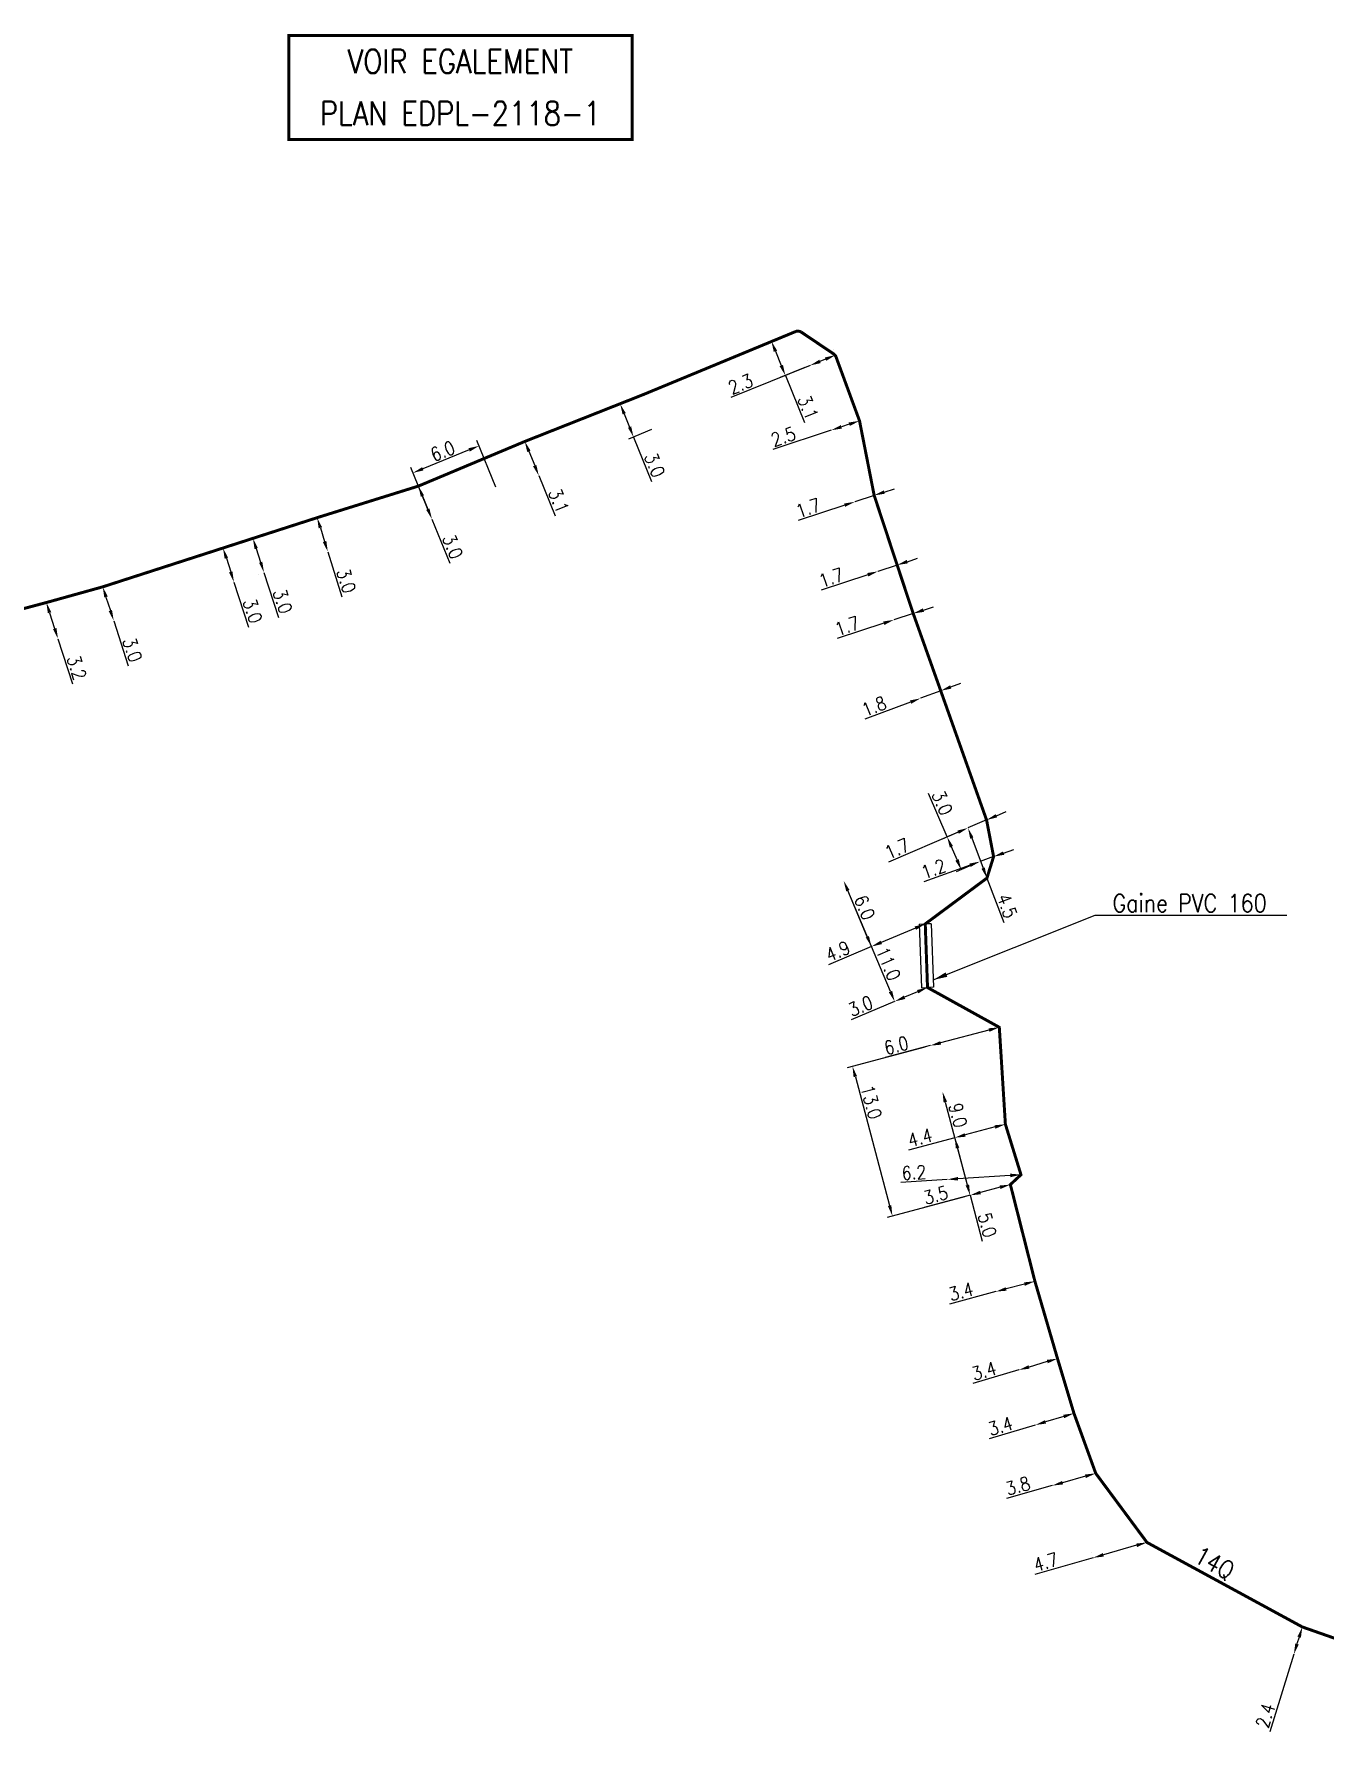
# Model space of a CAD drawing. Header units: millimetres. Extents: x 256000 to 256976, y 143332 to 144000.
# Drawn here: x 256178.7 to 256287, y 143690.1 to 143832.7 of the extents above; entities that cross this region are included whole.
import ezdxf
from ezdxf.enums import TextEntityAlignment as Align

# ---------------------------------------------------------------- set-up
doc = ezdxf.new("R2010")
doc.units = ezdxf.units.MM
doc.header["$PDMODE"] = 34
doc.linetypes.add('S_ST', pattern=[14, 8, -1.5, 0, -1.5, 0, -1.5, 0, -1.5])
doc.layers.get('DEFPOINTS').update_dxf_attribs({"linetype": 'CONTINUOUS'})
for name, color, linetype in [('S_100', 5, 'CONTINUOUS'), ('S_400', 7, 'CONTINUOUS'), ('S_900', 7, 'CONTINUOUS')]:
    doc.layers.add(name, color=color, linetype=linetype)
doc.styles.get("Standard").update_dxf_attribs({"font": 'romans.shx', "width": 0.85})
doc.dimstyles.get("Standard").update_dxf_attribs({"dimtxt": 1.5, "dimasz": 1.2, "dimexe": 0.625, "dimexo": 0.625, "dimgap": 0.25, "dimtad": 1, "dimdec": 1, "dimzin": 0, "dimdsep": 46, "dimtxsty": 'Standard', "dimcen": -0.5, "dimadec": 0, "dimazin": 0, "dimtfac": 1, "dimtdec": 1, "dimtmove": 0, "dimatfit": 3, "dimfxl": 1, "dimtolj": 1, "dimtzin": 0, "dimarcsym": 0})

# ---------------------------------------------------------------- blocks, each defined once
blk = doc.blocks.new('*D26')
at = {"layer": 'DEFPOINTS', "color": 0, "linetype": 'Continuous'}
for p in [(256179.69, 143784.95), (256180.67, 143781.91), (256180.67, 143781.91)]:
    blk.add_point(p, dxfattribs=at)
at = {"layer": 'S_100', "color": 0, "linetype": 'Continuous', "lineweight": -2}
for p, q in [((256179.96, 143784.1), (256180.39, 143782.77)), ((256180.67, 143781.91), (256181.89, 143778.13))]:
    blk.add_line(p, q, dxfattribs=at)
at = {"layer": 'S_100', "color": 0, "linetype": 'Continuous'}
for points in [[(256180.11, 143784.14), (256179.82, 143784.05), (256179.69, 143784.95)], [(256180.54, 143782.81), (256180.25, 143782.72), (256180.67, 143781.91)]]:
    blk.add_solid(points, dxfattribs=at)
at = {"layer": 'S_100', "color": 0, "linetype": 'Continuous', "insert": (256182.24, 143779.49), "char_height": 1.125, "attachment_point": 5, "rotation": 287.8606}
blk.add_mtext('\\A1;3.2', dxfattribs=at)
blk = doc.blocks.new('*D27')
at = {"layer": 'DEFPOINTS', "color": 0, "linetype": 'Continuous'}
for p in [(256184.43, 143786.27), (256185.35, 143783.42), (256185.35, 143783.42)]:
    blk.add_point(p, dxfattribs=at)
at = {"layer": 'S_100', "color": 0, "linetype": 'Continuous', "lineweight": -2}
for p, q in [((256184.7, 143785.41), (256185.07, 143784.27)), ((256185.35, 143783.42), (256186.57, 143779.63))]:
    blk.add_line(p, q, dxfattribs=at)
at = {"layer": 'S_100', "color": 0, "linetype": 'Continuous'}
for points in [[(256184.85, 143785.46), (256184.56, 143785.37), (256184.43, 143786.27)], [(256185.21, 143784.32), (256184.93, 143784.23), (256185.35, 143783.42)]]:
    blk.add_solid(points, dxfattribs=at)
at = {"layer": 'S_100', "color": 0, "linetype": 'Continuous', "insert": (256186.92, 143780.99), "char_height": 1.125, "attachment_point": 5, "rotation": 287.8551}
blk.add_mtext('\\A1;3.0', dxfattribs=at)
blk = doc.blocks.new('*D28')
at = {"layer": 'DEFPOINTS', "color": 0, "linetype": 'Continuous'}
for p in [(256194.53, 143789.53), (256195.45, 143786.67), (256195.45, 143786.67)]:
    blk.add_point(p, dxfattribs=at)
at = {"layer": 'S_100', "color": 0, "linetype": 'Continuous', "lineweight": -2}
for p, q in [((256194.81, 143788.67), (256195.18, 143787.53)), ((256195.45, 143786.67), (256196.67, 143782.89))]:
    blk.add_line(p, q, dxfattribs=at)
at = {"layer": 'S_100', "color": 0, "linetype": 'Continuous'}
for points in [[(256194.95, 143788.72), (256194.67, 143788.62), (256194.53, 143789.53)], [(256195.32, 143787.57), (256195.03, 143787.48), (256195.45, 143786.67)]]:
    blk.add_solid(points, dxfattribs=at)
at = {"layer": 'S_100', "color": 0, "linetype": 'Continuous', "insert": (256197.02, 143784.25), "char_height": 1.125, "attachment_point": 5, "rotation": 287.866}
blk.add_mtext('\\A1;3.0', dxfattribs=at)
blk = doc.blocks.new('*D29')
at = {"layer": 'DEFPOINTS', "color": 0, "linetype": 'Continuous'}
for p in [(256197.04, 143790.34), (256197.97, 143787.48), (256197.97, 143787.48)]:
    blk.add_point(p, dxfattribs=at)
at = {"layer": 'S_100', "color": 0, "linetype": 'Continuous', "lineweight": -2}
for p, q in [((256196.6, 143790.19), (256196.6, 143790.19)), ((256197.32, 143789.48), (256197.69, 143788.34)), ((256197.52, 143787.34), (256197.52, 143787.34)), ((256197.97, 143787.48), (256199.19, 143783.7))]:
    blk.add_line(p, q, dxfattribs=at)
at = {"layer": 'S_100', "color": 0, "linetype": 'Continuous'}
for points in [[(256197.46, 143789.53), (256197.18, 143789.43), (256197.04, 143790.34)], [(256197.83, 143788.38), (256197.55, 143788.29), (256197.97, 143787.48)]]:
    blk.add_solid(points, dxfattribs=at)
at = {"layer": 'S_100', "color": 0, "linetype": 'Continuous', "insert": (256199.54, 143785.06), "char_height": 1.125, "attachment_point": 5, "rotation": 287.9385}
blk.add_mtext('\\A1;3.0', dxfattribs=at)
blk = doc.blocks.new('*D30')
at = {"layer": 'DEFPOINTS', "color": 0, "linetype": 'Continuous'}
for p in [(256202.44, 143792.08), (256203.33, 143789.22), (256203.33, 143789.22)]:
    blk.add_point(p, dxfattribs=at)
at = {"layer": 'S_100', "color": 0, "linetype": 'Continuous', "lineweight": -2}
for p, q in [((256202.71, 143791.22), (256203.06, 143790.08)), ((256203.33, 143789.22), (256204.52, 143785.42))]:
    blk.add_line(p, q, dxfattribs=at)
at = {"layer": 'S_100', "color": 0, "linetype": 'Continuous'}
for points in [[(256202.85, 143791.27), (256202.56, 143791.18), (256202.44, 143792.08)], [(256203.21, 143790.12), (256202.92, 143790.03), (256203.33, 143789.22)]]:
    blk.add_solid(points, dxfattribs=at)
at = {"layer": 'S_100', "color": 0, "linetype": 'Continuous', "insert": (256204.88, 143786.78), "char_height": 1.125, "attachment_point": 5, "rotation": 287.3386}
blk.add_mtext('\\A1;3.0', dxfattribs=at)
blk = doc.blocks.new('*D31')
at = {"layer": 'DEFPOINTS', "color": 0, "linetype": 'Continuous'}
for p in [(256210.94, 143794.73), (256212.08, 143791.95), (256212.08, 143791.95)]:
    blk.add_point(p, dxfattribs=at)
at = {"layer": 'S_100', "color": 0, "linetype": 'Continuous', "lineweight": -2}
for p, q in [((256211.28, 143793.89), (256211.73, 143792.78)), ((256212.08, 143791.95), (256213.58, 143788.27))]:
    blk.add_line(p, q, dxfattribs=at)
at = {"layer": 'S_100', "color": 0, "linetype": 'Continuous'}
for points in [[(256211.42, 143793.95), (256211.14, 143793.84), (256210.94, 143794.73)], [(256211.87, 143792.84), (256211.6, 143792.73), (256212.08, 143791.95)]]:
    blk.add_solid(points, dxfattribs=at)
at = {"layer": 'S_100', "color": 0, "linetype": 'Continuous', "insert": (256213.82, 143789.65), "char_height": 1.125, "attachment_point": 5, "rotation": 292.21}
blk.add_mtext('\\A1;3.0', dxfattribs=at)
blk = doc.blocks.new('*D32')
at = {"layer": 'DEFPOINTS', "color": 0, "linetype": 'Continuous'}
for p in [(256219.88, 143798.48), (256221.05, 143795.61), (256221.05, 143795.61)]:
    blk.add_point(p, dxfattribs=at)
at = {"layer": 'S_100', "color": 0, "linetype": 'Continuous', "lineweight": -2}
for p, q in [((256220.22, 143797.65), (256220.71, 143796.45)), ((256221.05, 143795.61), (256222.43, 143792.23))]:
    blk.add_line(p, q, dxfattribs=at)
at = {"layer": 'S_100', "color": 0, "linetype": 'Continuous'}
for points in [[(256220.36, 143797.71), (256220.08, 143797.59), (256219.88, 143798.48)], [(256220.85, 143796.5), (256220.57, 143796.39), (256221.05, 143795.61)]]:
    blk.add_solid(points, dxfattribs=at)
at = {"layer": 'S_100', "color": 0, "linetype": 'Continuous', "insert": (256222.73, 143793.49), "char_height": 1.125, "attachment_point": 5, "rotation": 292.2206}
blk.add_mtext('\\A1;3.1', dxfattribs=at)
blk = doc.blocks.new('*D33')
at = {"layer": 'DEFPOINTS', "color": 0, "linetype": 'Continuous'}
for p in [(256210.48, 143795.84), (256217.63, 143794.22), (256212.07, 143791.95)]:
    blk.add_point(p, dxfattribs=at)
at = {"layer": 'S_100', "color": 0, "linetype": 'Continuous', "lineweight": -2}
for p, q in [((256217.45, 143794.65), (256215.86, 143798.55)), ((256215.21, 143797.77), (256211.32, 143796.18)), ((256211.9, 143792.38), (256210.31, 143796.28))]:
    blk.add_line(p, q, dxfattribs=at)
at = {"layer": 'S_100', "color": 0, "linetype": 'Continuous'}
for points in [[(256215.15, 143797.91), (256215.26, 143797.63), (256216.04, 143798.11)], [(256211.26, 143796.32), (256211.37, 143796.05), (256210.48, 143795.84)]]:
    blk.add_solid(points, dxfattribs=at)
at = {"layer": 'S_100', "color": 0, "linetype": 'Continuous', "insert": (256212.98, 143797.67), "char_height": 1.125, "attachment_point": 5, "rotation": 22.2107}
blk.add_mtext('\\A1;6.0', dxfattribs=at)
blk = doc.blocks.new('*D34')
at = {"layer": 'DEFPOINTS', "color": 0, "linetype": 'Continuous'}
for p in [(256229.84, 143802.42), (256230.97, 143799.64), (256229.01, 143798.85)]:
    blk.add_point(p, dxfattribs=at)
at = {"layer": 'S_100', "color": 0, "linetype": 'Continuous', "lineweight": -2}
for p, q in [((256229.41, 143802.25), (256227.45, 143801.45)), ((256228.23, 143800.8), (256228.68, 143799.68)), ((256230.53, 143799.47), (256228.58, 143798.67)), ((256229.01, 143798.85), (256230.53, 143795.11))]:
    blk.add_line(p, q, dxfattribs=at)
at = {"layer": 'S_100', "color": 0, "linetype": 'Continuous'}
for points in [[(256228.36, 143800.85), (256228.09, 143800.74), (256227.89, 143801.63)], [(256228.81, 143799.74), (256228.54, 143799.63), (256229.01, 143798.85)]]:
    blk.add_solid(points, dxfattribs=at)
at = {"layer": 'S_100', "color": 0, "linetype": 'Continuous', "insert": (256230.78, 143796.5), "char_height": 1.125, "attachment_point": 5, "rotation": 292.0716}
blk.add_mtext('\\A1;3.0', dxfattribs=at)
blk = doc.blocks.new('*D35')
at = {"layer": 'DEFPOINTS', "color": 0, "linetype": 'Continuous'}
for p in [(256242.67, 143807.73), (256241.76, 143804.02), (256243.84, 143804.86)]:
    blk.add_point(p, dxfattribs=at)
at = {"layer": 'S_100', "color": 0, "linetype": 'Continuous', "lineweight": -2}
for p, q in [((256242.24, 143807.56), (256240.16, 143806.72)), ((256240.93, 143806.06), (256241.42, 143804.85)), ((256243.4, 143804.69), (256241.32, 143803.84)), ((256241.76, 143804.02), (256243.36, 143800.08))]:
    blk.add_line(p, q, dxfattribs=at)
at = {"layer": 'S_100', "color": 0, "linetype": 'Continuous'}
for points in [[(256241.07, 143806.11), (256240.79, 143806), (256240.59, 143806.89)], [(256241.56, 143804.91), (256241.28, 143804.8), (256241.76, 143804.02)]]:
    blk.add_solid(points, dxfattribs=at)
at = {"layer": 'S_100', "color": 0, "linetype": 'Continuous', "insert": (256243.66, 143801.33), "char_height": 1.125, "attachment_point": 5, "rotation": 292.0772}
blk.add_mtext('\\A1;3.1', dxfattribs=at)
blk = doc.blocks.new('*D36')
at = {"layer": 'DEFPOINTS', "color": 0, "linetype": 'Continuous'}
for p in [(256245.97, 143805.73), (256243.84, 143804.86), (256243.84, 143804.86)]:
    blk.add_point(p, dxfattribs=at)
at = {"layer": 'S_100', "color": 0, "linetype": 'Continuous', "lineweight": -2}
for p, q in [((256243.66, 143805.3), (256243.66, 143805.3)), ((256245.13, 143805.39), (256244.67, 143805.2)), ((256245.79, 143806.16), (256245.79, 143806.16)), ((256243.84, 143804.86), (256237.18, 143802.16))]:
    blk.add_line(p, q, dxfattribs=at)
at = {"layer": 'S_100', "color": 0, "linetype": 'Continuous'}
for points in [[(256244.61, 143805.34), (256244.73, 143805.06), (256243.84, 143804.86)], [(256245.08, 143805.53), (256245.19, 143805.25), (256245.97, 143805.73)]]:
    blk.add_solid(points, dxfattribs=at)
at = {"layer": 'S_100', "color": 0, "linetype": 'Continuous', "insert": (256238, 143803.3), "char_height": 1.125, "attachment_point": 5, "rotation": 22.0772}
blk.add_mtext('\\A1;2.3', dxfattribs=at)
blk = doc.blocks.new('*D37')
at = {"layer": 'DEFPOINTS', "color": 0, "linetype": 'Continuous'}
for p in [(256245.61, 143799.42), (256245.61, 143799.42), (256247.99, 143800.21)]:
    blk.add_point(p, dxfattribs=at)
at = {"layer": 'S_100', "color": 0, "linetype": 'Continuous', "lineweight": -2}
for p, q in [((256245.61, 143799.42), (256240.7, 143797.79)), ((256247.13, 143799.92), (256246.47, 143799.7))]:
    blk.add_line(p, q, dxfattribs=at)
at = {"layer": 'S_100', "color": 0, "linetype": 'Continuous'}
for points in [[(256246.42, 143799.85), (256246.51, 143799.56), (256245.61, 143799.42)], [(256247.08, 143800.07), (256247.18, 143799.78), (256247.99, 143800.21)]]:
    blk.add_solid(points, dxfattribs=at)
at = {"layer": 'S_100', "color": 0, "linetype": 'Continuous', "insert": (256241.59, 143798.88), "char_height": 1.125, "attachment_point": 5, "rotation": 18.3244}
blk.add_mtext('\\A1;2.5', dxfattribs=at)
blk = doc.blocks.new('*D38')
at = {"layer": 'DEFPOINTS', "color": 0, "linetype": 'Continuous'}
for p in [(256249.22, 143793.95), (256247.6, 143793.41), (256247.6, 143793.41)]:
    blk.add_point(p, dxfattribs=at)
at = {"layer": 'S_100', "color": 0, "linetype": 'Continuous', "lineweight": -2}
for p, q in [((256249.22, 143793.95), (256247.6, 143793.41)), ((256250.07, 143794.23), (256250.92, 143794.51)), ((256246.75, 143793.13), (256242.84, 143791.84))]:
    blk.add_line(p, q, dxfattribs=at)
at = {"layer": 'S_100', "color": 0, "linetype": 'Continuous'}
for points in [[(256250.02, 143794.37), (256250.12, 143794.09), (256249.22, 143793.95)], [(256246.7, 143793.27), (256246.79, 143792.99), (256247.6, 143793.41)]]:
    blk.add_solid(points, dxfattribs=at)
at = {"layer": 'S_100', "color": 0, "linetype": 'Continuous', "insert": (256243.67, 143792.9), "char_height": 1.125, "attachment_point": 5, "rotation": 18.319}
blk.add_mtext('\\A1;1.7', dxfattribs=at)
blk = doc.blocks.new('*D39')
at = {"layer": 'DEFPOINTS', "color": 0, "linetype": 'Continuous'}
for p in [(256251.15, 143788.1), (256249.54, 143787.57), (256249.54, 143787.57)]:
    blk.add_point(p, dxfattribs=at)
at = {"layer": 'S_100', "color": 0, "linetype": 'Continuous', "lineweight": -2}
for p, q in [((256251.15, 143788.1), (256249.54, 143787.57)), ((256252.01, 143788.38), (256252.86, 143788.67)), ((256248.68, 143787.28), (256244.78, 143785.99))]:
    blk.add_line(p, q, dxfattribs=at)
at = {"layer": 'S_100', "color": 0, "linetype": 'Continuous'}
for points in [[(256251.96, 143788.53), (256252.05, 143788.24), (256251.15, 143788.1)], [(256248.64, 143787.43), (256248.73, 143787.14), (256249.54, 143787.57)]]:
    blk.add_solid(points, dxfattribs=at)
at = {"layer": 'S_100', "color": 0, "linetype": 'Continuous', "insert": (256245.6, 143787.05), "char_height": 1.125, "attachment_point": 5, "rotation": 18.319}
blk.add_mtext('\\A1;1.7', dxfattribs=at)
blk = doc.blocks.new('*D40')
at = {"layer": 'DEFPOINTS', "color": 0, "linetype": 'Continuous'}
for p in [(256252.5, 143784.03), (256250.88, 143783.5), (256250.88, 143783.5)]:
    blk.add_point(p, dxfattribs=at)
at = {"layer": 'S_100', "color": 0, "linetype": 'Continuous', "lineweight": -2}
for p, q in [((256252.5, 143784.03), (256250.88, 143783.5)), ((256253.35, 143784.32), (256254.21, 143784.6)), ((256250.03, 143783.22), (256246.12, 143781.92))]:
    blk.add_line(p, q, dxfattribs=at)
at = {"layer": 'S_100', "color": 0, "linetype": 'Continuous'}
for points in [[(256253.31, 143784.46), (256253.4, 143784.17), (256252.5, 143784.03)], [(256249.98, 143783.36), (256250.08, 143783.07), (256250.88, 143783.5)]]:
    blk.add_solid(points, dxfattribs=at)
at = {"layer": 'S_100', "color": 0, "linetype": 'Continuous', "insert": (256246.95, 143782.99), "char_height": 1.125, "attachment_point": 5, "rotation": 18.3153}
blk.add_mtext('\\A1;1.7', dxfattribs=at)
blk = doc.blocks.new('*D41')
at = {"layer": 'DEFPOINTS', "color": 0, "linetype": 'Continuous'}
for p in [(256253.12, 143776.91), (256253.12, 143776.91), (256254.81, 143777.54)]:
    blk.add_point(p, dxfattribs=at)
at = {"layer": 'S_100', "color": 0, "linetype": 'Continuous', "lineweight": -2}
for p, q in [((256255.65, 143777.86), (256256.49, 143778.18)), ((256252.28, 143776.59), (256248.43, 143775.15)), ((256254.81, 143777.54), (256253.12, 143776.91))]:
    blk.add_line(p, q, dxfattribs=at)
at = {"layer": 'S_100', "color": 0, "linetype": 'Continuous'}
for points in [[(256255.6, 143778), (256255.7, 143777.72), (256254.81, 143777.54)], [(256252.23, 143776.73), (256252.33, 143776.45), (256253.12, 143776.91)]]:
    blk.add_solid(points, dxfattribs=at)
at = {"layer": 'S_100', "color": 0, "linetype": 'Continuous', "insert": (256249.21, 143776.24), "char_height": 1.125, "attachment_point": 5, "rotation": 20.5882}
blk.add_mtext('\\A1;1.8', dxfattribs=at)
blk = doc.blocks.new('*D42')
at = {"layer": 'DEFPOINTS', "color": 0, "linetype": 'Continuous'}
for p in [(256258.66, 143766.69), (256257.1, 143766.02), (256257.1, 143766.02)]:
    blk.add_point(p, dxfattribs=at)
at = {"layer": 'S_100', "color": 0, "linetype": 'Continuous', "lineweight": -2}
for p, q in [((256258.66, 143766.69), (256257.1, 143766.02)), ((256259.49, 143767.04), (256260.32, 143767.4)), ((256256.27, 143765.66), (256250.41, 143763.15))]:
    blk.add_line(p, q, dxfattribs=at)
at = {"layer": 'S_100', "color": 0, "linetype": 'Continuous'}
for points in [[(256259.43, 143767.18), (256259.55, 143766.91), (256258.66, 143766.69)], [(256256.21, 143765.8), (256256.33, 143765.53), (256257.1, 143766.02)]]:
    blk.add_solid(points, dxfattribs=at)
at = {"layer": 'S_100', "color": 0, "linetype": 'Continuous', "insert": (256251.14, 143764.28), "char_height": 1.125, "attachment_point": 5, "rotation": 23.19}
blk.add_mtext('\\A1;1.7', dxfattribs=at)
blk = doc.blocks.new('*D43')
at = {"layer": 'DEFPOINTS', "color": 0, "linetype": 'Continuous'}
for p in [(256255.35, 143765.27), (256257.1, 143766.02), (256258.28, 143763.26)]:
    blk.add_point(p, dxfattribs=at)
at = {"layer": 'S_100', "color": 0, "linetype": 'Continuous', "lineweight": -2}
for p, q in [((256255.35, 143765.27), (256253.79, 143768.92)), ((256256.67, 143765.83), (256254.92, 143765.09)), ((256256.18, 143763.34), (256255.71, 143764.44)), ((256257.85, 143763.08), (256256.1, 143762.33))]:
    blk.add_line(p, q, dxfattribs=at)
at = {"layer": 'S_100', "color": 0, "linetype": 'Continuous'}
for points in [[(256255.84, 143764.5), (256255.57, 143764.38), (256255.35, 143765.27)], [(256256.32, 143763.4), (256256.04, 143763.28), (256256.53, 143762.51)]]:
    blk.add_solid(points, dxfattribs=at)
at = {"layer": 'S_100', "color": 0, "linetype": 'Continuous', "insert": (256254.94, 143768.13), "char_height": 1.125, "attachment_point": 5, "rotation": 293.1875}
blk.add_mtext('\\A1;3.0', dxfattribs=at)
blk = doc.blocks.new('*D44')
at = {"layer": 'DEFPOINTS', "color": 0, "linetype": 'Continuous'}
for p in [(256258.12, 143763.2), (256258.12, 143763.2), (256259.25, 143763.61)]:
    blk.add_point(p, dxfattribs=at)
at = {"layer": 'S_100', "color": 0, "linetype": 'Continuous', "lineweight": -2}
for p, q in [((256260.09, 143763.91), (256260.94, 143764.22)), ((256257.27, 143762.89), (256253.4, 143761.49)), ((256259.25, 143763.61), (256258.12, 143763.2))]:
    blk.add_line(p, q, dxfattribs=at)
at = {"layer": 'S_100', "color": 0, "linetype": 'Continuous'}
for points in [[(256260.04, 143764.05), (256260.15, 143763.77), (256259.25, 143763.61)], [(256257.22, 143763.03), (256257.32, 143762.75), (256258.12, 143763.2)]]:
    blk.add_solid(points, dxfattribs=at)
at = {"layer": 'S_100', "color": 0, "linetype": 'Continuous', "insert": (256254.2, 143762.58), "char_height": 1.125, "attachment_point": 5, "rotation": 19.9089}
blk.add_mtext('\\A1;1.2', dxfattribs=at)
blk = doc.blocks.new('*D45')
at = {"layer": 'DEFPOINTS', "color": 0, "linetype": 'Continuous'}
for p in [(256257.1, 143766.02), (256257.1, 143766.02), (256258.69, 143761.81)]:
    blk.add_point(p, dxfattribs=at)
at = {"layer": 'S_100', "color": 0, "linetype": 'Continuous', "lineweight": -2}
for p, q in [((256257.42, 143765.18), (256258.37, 143762.65)), ((256258.69, 143761.81), (256260.1, 143758.09))]:
    blk.add_line(p, q, dxfattribs=at)
at = {"layer": 'S_100', "color": 0, "linetype": 'Continuous'}
for points in [[(256257.56, 143765.23), (256257.28, 143765.12), (256257.1, 143766.02)], [(256258.51, 143762.7), (256258.23, 143762.6), (256258.69, 143761.81)]]:
    blk.add_solid(points, dxfattribs=at)
at = {"layer": 'S_100', "color": 0, "linetype": 'Continuous', "insert": (256260.38, 143759.47), "char_height": 1.125, "attachment_point": 5, "rotation": 290.7246}
blk.add_mtext('\\A1;4.5', dxfattribs=at)
blk = doc.blocks.new('*D46')
at = {"layer": 'DEFPOINTS', "color": 0, "linetype": 'Continuous'}
for p in [(256246.66, 143761.58), (256246.66, 143761.58), (256248.99, 143756.06)]:
    blk.add_point(p, dxfattribs=at)
at = {"layer": 'S_100', "color": 0, "linetype": 'Continuous', "lineweight": -2}
blk.add_line((256248.64, 143756.89), (256247.01, 143760.76), dxfattribs=at)
at = {"layer": 'S_100', "color": 0, "linetype": 'Continuous'}
for points in [[(256247.15, 143760.81), (256246.87, 143760.7), (256246.66, 143761.58)], [(256248.78, 143756.94), (256248.51, 143756.83), (256248.99, 143756.06)]]:
    blk.add_solid(points, dxfattribs=at)
at = {"layer": 'S_100', "color": 0, "linetype": 'Continuous', "insert": (256248.42, 143759.34), "char_height": 1.125, "attachment_point": 5, "rotation": 292.8945}
blk.add_mtext('\\A1;6.0', dxfattribs=at)
blk = doc.blocks.new('*D47')
at = {"layer": 'DEFPOINTS', "color": 0, "linetype": 'Continuous'}
for p in [(256246.66, 143761.58), (256246.66, 143761.58), (256250.94, 143751.45)]:
    blk.add_point(p, dxfattribs=at)
at = {"layer": 'S_100', "color": 0, "linetype": 'Continuous', "lineweight": -2}
blk.add_line((256250.59, 143752.28), (256247.01, 143760.76), dxfattribs=at)
at = {"layer": 'S_100', "color": 0, "linetype": 'Continuous'}
for points in [[(256247.15, 143760.81), (256246.87, 143760.7), (256246.66, 143761.58)], [(256250.73, 143752.34), (256250.45, 143752.22), (256250.94, 143751.45)]]:
    blk.add_solid(points, dxfattribs=at)
at = {"layer": 'S_100', "color": 0, "linetype": 'Continuous', "insert": (256250.41, 143754.62), "char_height": 1.125, "attachment_point": 5, "rotation": 292.8945}
blk.add_mtext('\\A1;11.0', dxfattribs=at)
blk = doc.blocks.new('*D48')
at = {"layer": 'DEFPOINTS', "color": 0, "linetype": 'Continuous'}
for p in [(256253.51, 143757.96), (256248.99, 143756.06), (256248.99, 143756.06)]:
    blk.add_point(p, dxfattribs=at)
at = {"layer": 'S_100', "color": 0, "linetype": 'Continuous', "lineweight": -2}
for p, q in [((256252.68, 143757.61), (256249.82, 143756.41)), ((256253.69, 143757.53), (256253.69, 143757.53)), ((256248.99, 143756.06), (256245.38, 143754.53)), ((256249.18, 143755.63), (256249.18, 143755.63))]:
    blk.add_line(p, q, dxfattribs=at)
at = {"layer": 'S_100', "color": 0, "linetype": 'Continuous'}
for points in [[(256249.76, 143756.55), (256249.88, 143756.27), (256248.99, 143756.06)], [(256252.62, 143757.75), (256252.74, 143757.47), (256253.51, 143757.96)]]:
    blk.add_solid(points, dxfattribs=at)
at = {"layer": 'S_100', "color": 0, "linetype": 'Continuous', "insert": (256246.16, 143755.68), "char_height": 1.125, "attachment_point": 5, "rotation": 22.8945}
blk.add_mtext('\\A1;4.9', dxfattribs=at)
blk = doc.blocks.new('*D49')
at = {"layer": 'DEFPOINTS', "color": 0, "linetype": 'Continuous'}
for p in [(256253.7, 143752.62), (256250.94, 143751.45), (256250.94, 143751.45)]:
    blk.add_point(p, dxfattribs=at)
at = {"layer": 'S_100', "color": 0, "linetype": 'Continuous', "lineweight": -2}
for p, q in [((256252.87, 143752.27), (256251.77, 143751.8)), ((256250.94, 143751.45), (256247.28, 143749.9))]:
    blk.add_line(p, q, dxfattribs=at)
at = {"layer": 'S_100', "color": 0, "linetype": 'Continuous'}
for points in [[(256252.82, 143752.41), (256252.93, 143752.13), (256253.7, 143752.62)], [(256251.71, 143751.94), (256251.83, 143751.66), (256250.94, 143751.45)]]:
    blk.add_solid(points, dxfattribs=at)
at = {"layer": 'S_100', "color": 0, "linetype": 'Continuous', "insert": (256248.08, 143751.06), "char_height": 1.125, "attachment_point": 5, "rotation": 22.8945}
blk.add_mtext('\\A1;3.0', dxfattribs=at)
blk = doc.blocks.new('*D50')
at = {"layer": 'DEFPOINTS', "color": 0, "linetype": 'Continuous'}
for p in [(256261.55, 143736.9), (256255.36, 143736.5), (256255.36, 143736.5)]:
    blk.add_point(p, dxfattribs=at)
at = {"layer": 'S_100', "color": 0, "linetype": 'Continuous', "lineweight": -2}
for p, q in [((256260.65, 143736.84), (256256.26, 143736.56)), ((256255.36, 143736.5), (256251.45, 143736.25))]:
    blk.add_line(p, q, dxfattribs=at)
at = {"layer": 'S_100', "color": 0, "linetype": 'Continuous'}
for points in [[(256256.25, 143736.71), (256256.27, 143736.41), (256255.36, 143736.5)], [(256260.64, 143736.99), (256260.66, 143736.69), (256261.55, 143736.9)]]:
    blk.add_solid(points, dxfattribs=at)
at = {"layer": 'S_100', "color": 0, "linetype": 'Continuous', "insert": (256252.56, 143737.08), "char_height": 1.125, "attachment_point": 5, "rotation": 3.6438}
blk.add_mtext('\\A1;6.2', dxfattribs=at)
blk = doc.blocks.new('*D51')
at = {"layer": 'DEFPOINTS', "color": 0, "linetype": 'Continuous'}
for p in [(256257.28, 143735.17), (256257.28, 143735.17), (256260.66, 143736.07)]:
    blk.add_point(p, dxfattribs=at)
at = {"layer": 'S_100', "color": 0, "linetype": 'Continuous', "lineweight": -2}
for p, q in [((256257.28, 143735.17), (256253.43, 143734.15)), ((256259.79, 143735.84), (256258.15, 143735.4))]:
    blk.add_line(p, q, dxfattribs=at)
at = {"layer": 'S_100', "color": 0, "linetype": 'Continuous'}
for points in [[(256258.11, 143735.55), (256258.18, 143735.26), (256257.28, 143735.17)], [(256259.75, 143735.99), (256259.83, 143735.7), (256260.66, 143736.07)]]:
    blk.add_solid(points, dxfattribs=at)
at = {"layer": 'S_100', "color": 0, "linetype": 'Continuous', "insert": (256254.39, 143735.18), "char_height": 1.125, "attachment_point": 5, "rotation": 14.9053}
blk.add_mtext('\\A1;3.5', dxfattribs=at)
blk = doc.blocks.new('*D52')
at = {"layer": 'DEFPOINTS', "color": 0, "linetype": 'Continuous'}
for p in [(256255.99, 143740.01), (256257.28, 143735.17), (256257.28, 143735.17)]:
    blk.add_point(p, dxfattribs=at)
at = {"layer": 'S_100', "color": 0, "linetype": 'Continuous', "lineweight": -2}
for p, q in [((256255.54, 143739.88), (256255.54, 143739.88)), ((256256.22, 143739.14), (256257.04, 143736.04)), ((256257.28, 143735.17), (256258.3, 143731.33)), ((256256.82, 143735.05), (256256.82, 143735.05))]:
    blk.add_line(p, q, dxfattribs=at)
at = {"layer": 'S_100', "color": 0, "linetype": 'Continuous'}
for points in [[(256256.37, 143739.17), (256256.08, 143739.1), (256255.99, 143740.01)], [(256257.19, 143736.08), (256256.9, 143736), (256257.28, 143735.17)]]:
    blk.add_solid(points, dxfattribs=at)
at = {"layer": 'S_100', "color": 0, "linetype": 'Continuous', "insert": (256258.72, 143732.67), "char_height": 1.125, "attachment_point": 5, "rotation": 284.9053}
blk.add_mtext('\\A1;5.0', dxfattribs=at)
blk = doc.blocks.new('*D53')
at = {"layer": 'DEFPOINTS', "color": 0, "linetype": 'Continuous'}
for p in [(256254.96, 143743.87), (256257.28, 143735.17), (256257.28, 143735.17)]:
    blk.add_point(p, dxfattribs=at)
at = {"layer": 'S_100', "color": 0, "linetype": 'Continuous', "lineweight": -2}
blk.add_line((256255.19, 143743), (256257.04, 143736.04), dxfattribs=at)
at = {"layer": 'S_100', "color": 0, "linetype": 'Continuous'}
for points in [[(256255.34, 143743.04), (256255.05, 143742.96), (256254.96, 143743.87)], [(256257.19, 143736.08), (256256.9, 143736), (256257.28, 143735.17)]]:
    blk.add_solid(points, dxfattribs=at)
at = {"layer": 'S_100', "color": 0, "linetype": 'Continuous', "insert": (256256.26, 143741.89), "char_height": 1.125, "attachment_point": 5, "rotation": 284.9053}
blk.add_mtext('\\A1;9.0', dxfattribs=at)
blk = doc.blocks.new('*D54')
at = {"layer": 'DEFPOINTS', "color": 0, "linetype": 'Continuous'}
for p in [(256253.93, 143747.74), (256257.28, 143735.17), (256250.75, 143733.44)]:
    blk.add_point(p, dxfattribs=at)
at = {"layer": 'S_100', "color": 0, "linetype": 'Continuous', "lineweight": -2}
for p, q in [((256253.48, 143747.62), (256246.95, 143745.88)), ((256247.64, 143745.13), (256250.52, 143734.31)), ((256256.82, 143735.05), (256250.3, 143733.32))]:
    blk.add_line(p, q, dxfattribs=at)
at = {"layer": 'S_100', "color": 0, "linetype": 'Continuous'}
for points in [[(256247.78, 143745.17), (256247.49, 143745.09), (256247.4, 143746)], [(256250.66, 143734.34), (256250.37, 143734.27), (256250.75, 143733.44)]]:
    blk.add_solid(points, dxfattribs=at)
at = {"layer": 'S_100', "color": 0, "linetype": 'Continuous', "insert": (256248.98, 143743), "char_height": 1.125, "attachment_point": 5, "rotation": 284.9053}
blk.add_mtext('\\A1;13.0', dxfattribs=at)
blk = doc.blocks.new('*D55')
at = {"layer": 'DEFPOINTS', "color": 0, "linetype": 'Continuous'}
for p in [(256260.24, 143741.14), (256255.99, 143740.01), (256255.99, 143740.01)]:
    blk.add_point(p, dxfattribs=at)
at = {"layer": 'S_100', "color": 0, "linetype": 'Continuous', "lineweight": -2}
for p, q in [((256259.37, 143740.91), (256256.86, 143740.24)), ((256260.12, 143741.59), (256260.12, 143741.59)), ((256255.99, 143740.01), (256252.1, 143738.97)), ((256255.87, 143740.46), (256255.87, 143740.46))]:
    blk.add_line(p, q, dxfattribs=at)
at = {"layer": 'S_100', "color": 0, "linetype": 'Continuous'}
for points in [[(256259.33, 143741.05), (256259.41, 143740.76), (256260.24, 143741.14)], [(256256.82, 143740.38), (256256.9, 143740.09), (256255.99, 143740.01)]]:
    blk.add_solid(points, dxfattribs=at)
at = {"layer": 'S_100', "color": 0, "linetype": 'Continuous', "insert": (256253.07, 143740.01), "char_height": 1.125, "attachment_point": 5, "rotation": 14.9053}
blk.add_mtext('\\A1;4.4', dxfattribs=at)
blk = doc.blocks.new('*D56')
at = {"layer": 'DEFPOINTS', "color": 0, "linetype": 'Continuous'}
for p in [(256259.73, 143749.28), (256253.93, 143747.74), (256253.93, 143747.74)]:
    blk.add_point(p, dxfattribs=at)
at = {"layer": 'S_100', "color": 0, "linetype": 'Continuous', "lineweight": -2}
for p, q in [((256258.86, 143749.05), (256254.8, 143747.97)), ((256253.93, 143747.74), (256250.14, 143746.73))]:
    blk.add_line(p, q, dxfattribs=at)
at = {"layer": 'S_100', "color": 0, "linetype": 'Continuous'}
for points in [[(256254.76, 143748.11), (256254.84, 143747.82), (256253.93, 143747.74)], [(256258.82, 143749.19), (256258.9, 143748.9), (256259.73, 143749.28)]]:
    blk.add_solid(points, dxfattribs=at)
at = {"layer": 'S_100', "color": 0, "linetype": 'Continuous', "insert": (256251.08, 143747.75), "char_height": 1.125, "attachment_point": 5, "rotation": 14.9053}
blk.add_mtext('\\A1;6.0', dxfattribs=at)
blk = doc.blocks.new('*D57')
at = {"layer": 'DEFPOINTS', "color": 0, "linetype": 'Continuous'}
for p in [(256259.43, 143727.08), (256259.43, 143727.08), (256262.72, 143727.95)]:
    blk.add_point(p, dxfattribs=at)
at = {"layer": 'S_100', "color": 0, "linetype": 'Continuous', "lineweight": -2}
for p, q in [((256259.43, 143727.08), (256255.54, 143726.04)), ((256261.85, 143727.72), (256260.3, 143727.31))]:
    blk.add_line(p, q, dxfattribs=at)
at = {"layer": 'S_100', "color": 0, "linetype": 'Continuous'}
for points in [[(256260.26, 143727.45), (256260.34, 143727.16), (256259.43, 143727.08)], [(256261.81, 143727.86), (256261.88, 143727.57), (256262.72, 143727.95)]]:
    blk.add_solid(points, dxfattribs=at)
at = {"layer": 'S_100', "color": 0, "linetype": 'Continuous', "insert": (256256.52, 143727.08), "char_height": 1.125, "attachment_point": 5, "rotation": 14.9053}
blk.add_mtext('\\A1;3.4', dxfattribs=at)
blk = doc.blocks.new('*D58')
at = {"layer": 'DEFPOINTS', "color": 0, "linetype": 'Continuous'}
for p in [(256264.62, 143721.45), (256261.36, 143720.5), (256261.36, 143720.5)]:
    blk.add_point(p, dxfattribs=at)
at = {"layer": 'S_100', "color": 0, "linetype": 'Continuous', "lineweight": -2}
for p, q in [((256263.76, 143721.2), (256262.23, 143720.75)), ((256261.36, 143720.5), (256257.5, 143719.36))]:
    blk.add_line(p, q, dxfattribs=at)
at = {"layer": 'S_100', "color": 0, "linetype": 'Continuous'}
for points in [[(256262.18, 143720.89), (256262.27, 143720.61), (256261.36, 143720.5)], [(256263.72, 143721.35), (256263.8, 143721.06), (256264.62, 143721.45)]]:
    blk.add_solid(points, dxfattribs=at)
at = {"layer": 'S_100', "color": 0, "linetype": 'Continuous', "insert": (256258.45, 143720.42), "char_height": 1.125, "attachment_point": 5, "rotation": 16.3595}
blk.add_mtext('\\A1;3.4', dxfattribs=at)
blk = doc.blocks.new('*D59')
at = {"layer": 'DEFPOINTS', "color": 0, "linetype": 'Continuous'}
for p in [(256266, 143716.86), (256262.75, 143715.88), (256262.75, 143715.88)]:
    blk.add_point(p, dxfattribs=at)
at = {"layer": 'S_100', "color": 0, "linetype": 'Continuous', "lineweight": -2}
for p, q in [((256262.75, 143715.88), (256258.89, 143714.72)), ((256265.14, 143716.6), (256263.61, 143716.14))]:
    blk.add_line(p, q, dxfattribs=at)
at = {"layer": 'S_100', "color": 0, "linetype": 'Continuous'}
for points in [[(256265.1, 143716.74), (256265.18, 143716.45), (256266, 143716.86)], [(256263.57, 143716.28), (256263.65, 143716), (256262.75, 143715.88)]]:
    blk.add_solid(points, dxfattribs=at)
at = {"layer": 'S_100', "color": 0, "linetype": 'Continuous', "insert": (256259.83, 143715.79), "char_height": 1.125, "attachment_point": 5, "rotation": 16.703}
blk.add_mtext('\\A1;3.4', dxfattribs=at)
blk = doc.blocks.new('*D69')
at = {"layer": 'DEFPOINTS', "color": 0, "linetype": 'Continuous'}
for p in [(256267.83, 143711.82), (256264.17, 143710.79), (256264.17, 143710.79)]:
    blk.add_point(p, dxfattribs=at)
at = {"layer": 'S_100', "color": 0, "linetype": 'Continuous', "lineweight": -2}
for p, q in [((256266.96, 143711.57), (256265.04, 143711.03)), ((256264.17, 143710.79), (256260.34, 143709.72))]:
    blk.add_line(p, q, dxfattribs=at)
at = {"layer": 'S_100', "color": 0, "linetype": 'Continuous'}
for points in [[(256265, 143711.18), (256265.08, 143710.89), (256264.17, 143710.79)], [(256266.92, 143711.72), (256267, 143711.43), (256267.83, 143711.82)]]:
    blk.add_solid(points, dxfattribs=at)
at = {"layer": 'S_100', "color": 0, "linetype": 'Continuous', "insert": (256261.29, 143710.76), "char_height": 1.125, "attachment_point": 5, "rotation": 15.64}
blk.add_mtext('\\A1;3.8', dxfattribs=at)
blk = doc.blocks.new('*D70')
at = {"layer": 'DEFPOINTS', "color": 0, "linetype": 'Continuous'}
for p in [(256272.13, 143706.02), (256267.61, 143704.73), (256267.61, 143704.73)]:
    blk.add_point(p, dxfattribs=at)
at = {"layer": 'S_100', "color": 0, "linetype": 'Continuous', "lineweight": -2}
for p, q in [((256271.26, 143705.78), (256268.47, 143704.98)), ((256272, 143706.47), (256272, 143706.47)), ((256267.61, 143704.73), (256262.7, 143703.32)), ((256267.48, 143705.18), (256267.48, 143705.18))]:
    blk.add_line(p, q, dxfattribs=at)
at = {"layer": 'S_100', "color": 0, "linetype": 'Continuous'}
for points in [[(256271.22, 143705.92), (256271.3, 143705.63), (256272.13, 143706.02)], [(256268.43, 143705.12), (256268.51, 143704.83), (256267.61, 143704.73)]]:
    blk.add_solid(points, dxfattribs=at)
at = {"layer": 'S_100', "color": 0, "linetype": 'Continuous', "insert": (256263.63, 143704.37), "char_height": 1.125, "attachment_point": 5, "rotation": 15.9849}
blk.add_mtext('\\A1;4.7', dxfattribs=at)
blk = doc.blocks.new('*D71')
at = {"layer": 'DEFPOINTS', "color": 0, "linetype": 'Continuous'}
for p in [(256285.18, 143698.92), (256284.47, 143696.63), (256284.47, 143696.63)]:
    blk.add_point(p, dxfattribs=at)
at = {"layer": 'S_100', "color": 0, "linetype": 'Continuous', "lineweight": -2}
for p, q in [((256284.91, 143698.06), (256284.73, 143697.49)), ((256284.47, 143696.63), (256282.44, 143690.1))]:
    blk.add_line(p, q, dxfattribs=at)
at = {"layer": 'S_100', "color": 0, "linetype": 'Continuous'}
for points in [[(256284.77, 143698.11), (256285.06, 143698.02), (256285.18, 143698.92)], [(256284.59, 143697.54), (256284.88, 143697.45), (256284.47, 143696.63)]]:
    blk.add_solid(points, dxfattribs=at)
at = {"layer": 'S_100', "color": 0, "linetype": 'Continuous', "insert": (256282.08, 143691.47), "char_height": 1.125, "attachment_point": 5, "rotation": 72.7651}
blk.add_mtext('\\A1;2.4', dxfattribs=at)

msp = doc.modelspace()

# ---------------------------------------------------------------- linework, layer by layer
at = {"layer": 'S_100', "linetype": 'S_ST'}
msp.add_lwpolyline([(256173.94, 143783.42, 0.25, 0.25, 0), (256179.69, 143784.95, 0.25, 0.25, 0), (256184.43, 143786.27, 0.25, 0.25, 0), (256194.53, 143789.53, 0.25, 0.25, 0), (256197.04, 143790.34, 0.25, 0.25, 0), (256202.44, 143792.08, 0.25, 0.25, 0), (256210.94, 143794.73, 0.25, 0.25, 0), (256219.88, 143798.48, 0.25, 0.25, 0), (256229.84, 143802.42, 0.25, 0.25, 0), (256242.67, 143807.73, 0.25, 0.25, -0.194464), (256243.1, 143807.66, 0.25, 0.25, 0), (256245.83, 143805.82, 0.25, 0.25, -0.158255), (256246.02, 143805.57, 0.25, 0.25, 0), (256247.99, 143800.21, 0.25, 0.25, 0), (256249.22, 143793.95, 0.25, 0.25, 0), (256251.15, 143788.1, 0.25, 0.25, 0), (256252.5, 143784.03, 0.25, 0.25, 0), (256254.81, 143777.54, 0.25, 0.25, 0), (256258.66, 143766.69, 0.25, 0.25, 0), (256259.25, 143763.61, 0.25, 0.25, 0), (256258.69, 143761.81, 0.25, 0.25, 0), (256253.51, 143757.96, 0.25, 0.25, 0), (256253.7, 143752.62, 0.25, 0.25, 0), (256259.73, 143749.28, 0.25, 0.25, 0), (256260.24, 143741.14, 0.25, 0.25, 0), (256261.55, 143736.9, 0.25, 0.25, 0), (256260.66, 143736.07, 0.25, 0.25, 0), (256262.72, 143727.95, 0.25, 0.25, 0), (256264.62, 143721.45, 0.25, 0.25, 0), (256266, 143716.86, 0.25, 0.25, 0), (256267.83, 143711.82, 0.25, 0.25, 0), (256272.13, 143706.02, 0.25, 0.25, 0), (256285.18, 143698.92, 0.25, 0.25, 0), (256293.99, 143695.83, 0.25, 0.25, 0)], format="xyseb", dxfattribs=at)
at = {"layer": 'S_400', "color": 7, "linetype": 'CONTINUOUS'}
for p, q in [((256254.01, 143757.98), (256253.51, 143757.96)), ((256254.01, 143757.98), (256254.2, 143752.64)), ((256253.01, 143757.95), (256253.51, 143757.96)), ((256253.01, 143757.95), (256253.2, 143752.6)), ((256253.2, 143752.6), (256253.7, 143752.62)), ((256254.2, 143752.64), (256253.7, 143752.62))]:
    msp.add_line(p, q, dxfattribs=at)
at = {"layer": 'S_900', "const_width": 0.25}
msp.add_lwpolyline([(256200.05, 143832.58), (256228.89, 143832.58), (256228.89, 143823.84), (256200.05, 143823.84)], close=True, dxfattribs=at)

# ---------------------------------------------------------------- texts
at = {"layer": 'S_100', "linetype": 'S_ST', "width": 0.85}
msp.add_text('14Q', height=1.5, rotation=330.9983, dxfattribs=at).set_placement((256277.77, 143704.23), align=Align.MIDDLE)
at = {"layer": 'S_400', "insert": (256269.24, 143759.71), "char_height": 1.5, "attachment_point": 4}
msp.add_mtext('Gaine PVC 160', dxfattribs=at)
at = {"layer": 'S_900', "width": 0.85}
for s, p in [('VOIR EGALEMENT', (256214.47, 143829.4)), ('PLAN EDPL-2118-1', (256214.47, 143825.03))]:
    msp.add_text(s, height=2, dxfattribs=at).set_placement(p, align=Align.CENTER)

# ---------------------------------------------------------------- dimensions: what is measured, and where the dimension line sits
at = {"layer": 'S_100', "linetype": 'Continuous'}
for base, p1, p2, angle, picture, middle in [((256241.76, 143804.02), (256242.67, 143807.73), (256243.84, 143804.86), 292.0772, '*D35', (256242.96, 143801.05)), ((256243.84, 143804.86), (256245.97, 143805.73), (256243.84, 143804.86), 202.0772, '*D36', (256238.28, 143802.61)), ((256229.01, 143798.85), (256229.84, 143802.42), (256230.97, 143799.64), 292.0716, '*D34', (256230.08, 143796.21)), ((256245.61, 143799.42), (256247.99, 143800.21), (256245.61, 143799.42), 198.3244, '*D37', (256241.83, 143798.17)), ((256210.48, 143795.84), (256217.63, 143794.22), (256212.07, 143791.95), 202.2107, '*D33', (256213.26, 143796.98)), ((256221.05, 143795.61), (256219.88, 143798.48), (256221.05, 143795.61), 292.2206, '*D32', (256222.04, 143793.2)), ((256212.07, 143791.95), (256210.94, 143794.73), (256212.07, 143791.95), 292.21, '*D31', (256213.13, 143789.37)), ((256247.6, 143793.41), (256249.22, 143793.95), (256247.6, 143793.41), 198.319, '*D38', (256243.9, 143792.19)), ((256203.33, 143789.22), (256202.44, 143792.08), (256203.33, 143789.22), 287.3386, '*D30', (256204.16, 143786.56)), ((256195.45, 143786.67), (256194.53, 143789.53), (256195.45, 143786.67), 287.866, '*D28', (256196.31, 143784.02)), ((256197.97, 143787.48), (256197.04, 143790.34), (256197.97, 143787.48), 287.9385, '*D29', (256198.82, 143784.83)), ((256249.54, 143787.57), (256251.15, 143788.1), (256249.54, 143787.57), 198.319, '*D39', (256245.84, 143786.34)), ((256185.35, 143783.42), (256184.43, 143786.27), (256185.35, 143783.42), 287.8551, '*D27', (256186.2, 143780.76)), ((256180.67, 143781.91), (256179.69, 143784.95), (256180.67, 143781.91), 287.8606, '*D26', (256181.52, 143779.26)), ((256250.88, 143783.5), (256252.5, 143784.03), (256250.88, 143783.5), 198.3153, '*D40', (256247.19, 143782.27)), ((256253.12, 143776.91), (256254.81, 143777.54), (256253.12, 143776.91), 200.5882, '*D41', (256249.48, 143775.54)), ((256255.35, 143765.27), (256258.28, 143763.26), (256257.1, 143766.02), 113.1875, '*D43', (256254.25, 143767.83)), ((256257.1, 143766.02), (256258.66, 143766.69), (256257.1, 143766.02), 203.19, '*D42', (256251.44, 143763.59)), ((256257.1, 143766.02), (256258.69, 143761.81), (256257.1, 143766.02), 110.7246, '*D45', (256259.68, 143759.2)), ((256258.12, 143763.2), (256259.25, 143763.61), (256258.12, 143763.2), 199.9089, '*D44', (256254.46, 143761.87)), ((256246.66, 143761.58), (256248.99, 143756.06), (256246.66, 143761.58), 112.8945, '*D46', (256247.73, 143759.05)), ((256246.66, 143761.58), (256250.94, 143751.45), (256246.66, 143761.58), 112.8945, '*D47', (256249.72, 143754.33)), ((256248.99, 143756.06), (256253.51, 143757.96), (256248.99, 143756.06), 202.8945, '*D48', (256246.46, 143754.99)), ((256250.94, 143751.45), (256253.7, 143752.62), (256250.94, 143751.45), 202.8945, '*D49', (256248.37, 143750.37)), ((256253.93, 143747.74), (256259.73, 143749.28), (256253.93, 143747.74), 194.9053, '*D56', (256251.27, 143747.03)), ((256250.75, 143733.44), (256253.93, 143747.74), (256257.28, 143735.17), 284.9053, '*D54', (256248.25, 143742.81)), ((256257.28, 143735.17), (256254.96, 143743.87), (256257.28, 143735.17), 284.9053, '*D53', (256255.54, 143741.7)), ((256255.99, 143740.01), (256260.24, 143741.14), (256255.99, 143740.01), 194.9053, '*D55', (256253.27, 143739.28)), ((256257.28, 143735.17), (256255.99, 143740.01), (256257.28, 143735.17), 284.9053, '*D52', (256257.99, 143732.48)), ((256255.36, 143736.5), (256261.55, 143736.9), (256255.36, 143736.5), 183.6438, '*D50', (256252.61, 143736.33)), ((256257.28, 143735.17), (256260.66, 143736.07), (256257.28, 143735.17), 194.9053, '*D51', (256254.58, 143734.46)), ((256259.43, 143727.08), (256262.72, 143727.95), (256259.43, 143727.08), 194.9053, '*D57', (256256.71, 143726.35)), ((256261.36, 143720.5), (256264.62, 143721.45), (256261.36, 143720.5), 196.3595, '*D58', (256258.66, 143719.7)), ((256262.75, 143715.88), (256266, 143716.86), (256262.75, 143715.88), 196.703, '*D59', (256260.05, 143715.07)), ((256264.17, 143710.79), (256267.83, 143711.82), (256264.17, 143710.79), 195.64, '*D69', (256261.49, 143710.04)), ((256267.61, 143704.73), (256272.13, 143706.02), (256267.61, 143704.73), 195.9849, '*D70', (256263.84, 143703.65)), ((256284.47, 143696.63), (256285.18, 143698.92), (256284.47, 143696.63), 252.7651, '*D71', (256282.8, 143691.25))]:
    dim = msp.add_linear_dim(base=base, p1=p1, p2=p2, angle=angle, dimstyle='Standard', override={"dimscale": 0.75}, dxfattribs=at)
    dim.commit()
    dim.dimension.update_dxf_attribs({"geometry": picture, "text_midpoint": middle, "dimtype": 161})

# ---------------------------------------------------------------- leaders
at = {"layer": 'S_400', "annotation_type": 0, "has_hookline": 1, "hookline_direction": 0, "text_width": 14.63}
msp.add_leader([(256254.18, 143753.26), (256267.79, 143758.71), (256268.99, 143758.71)], dimstyle='Standard', dxfattribs=at)

doc.saveas('drawing.dxf')
